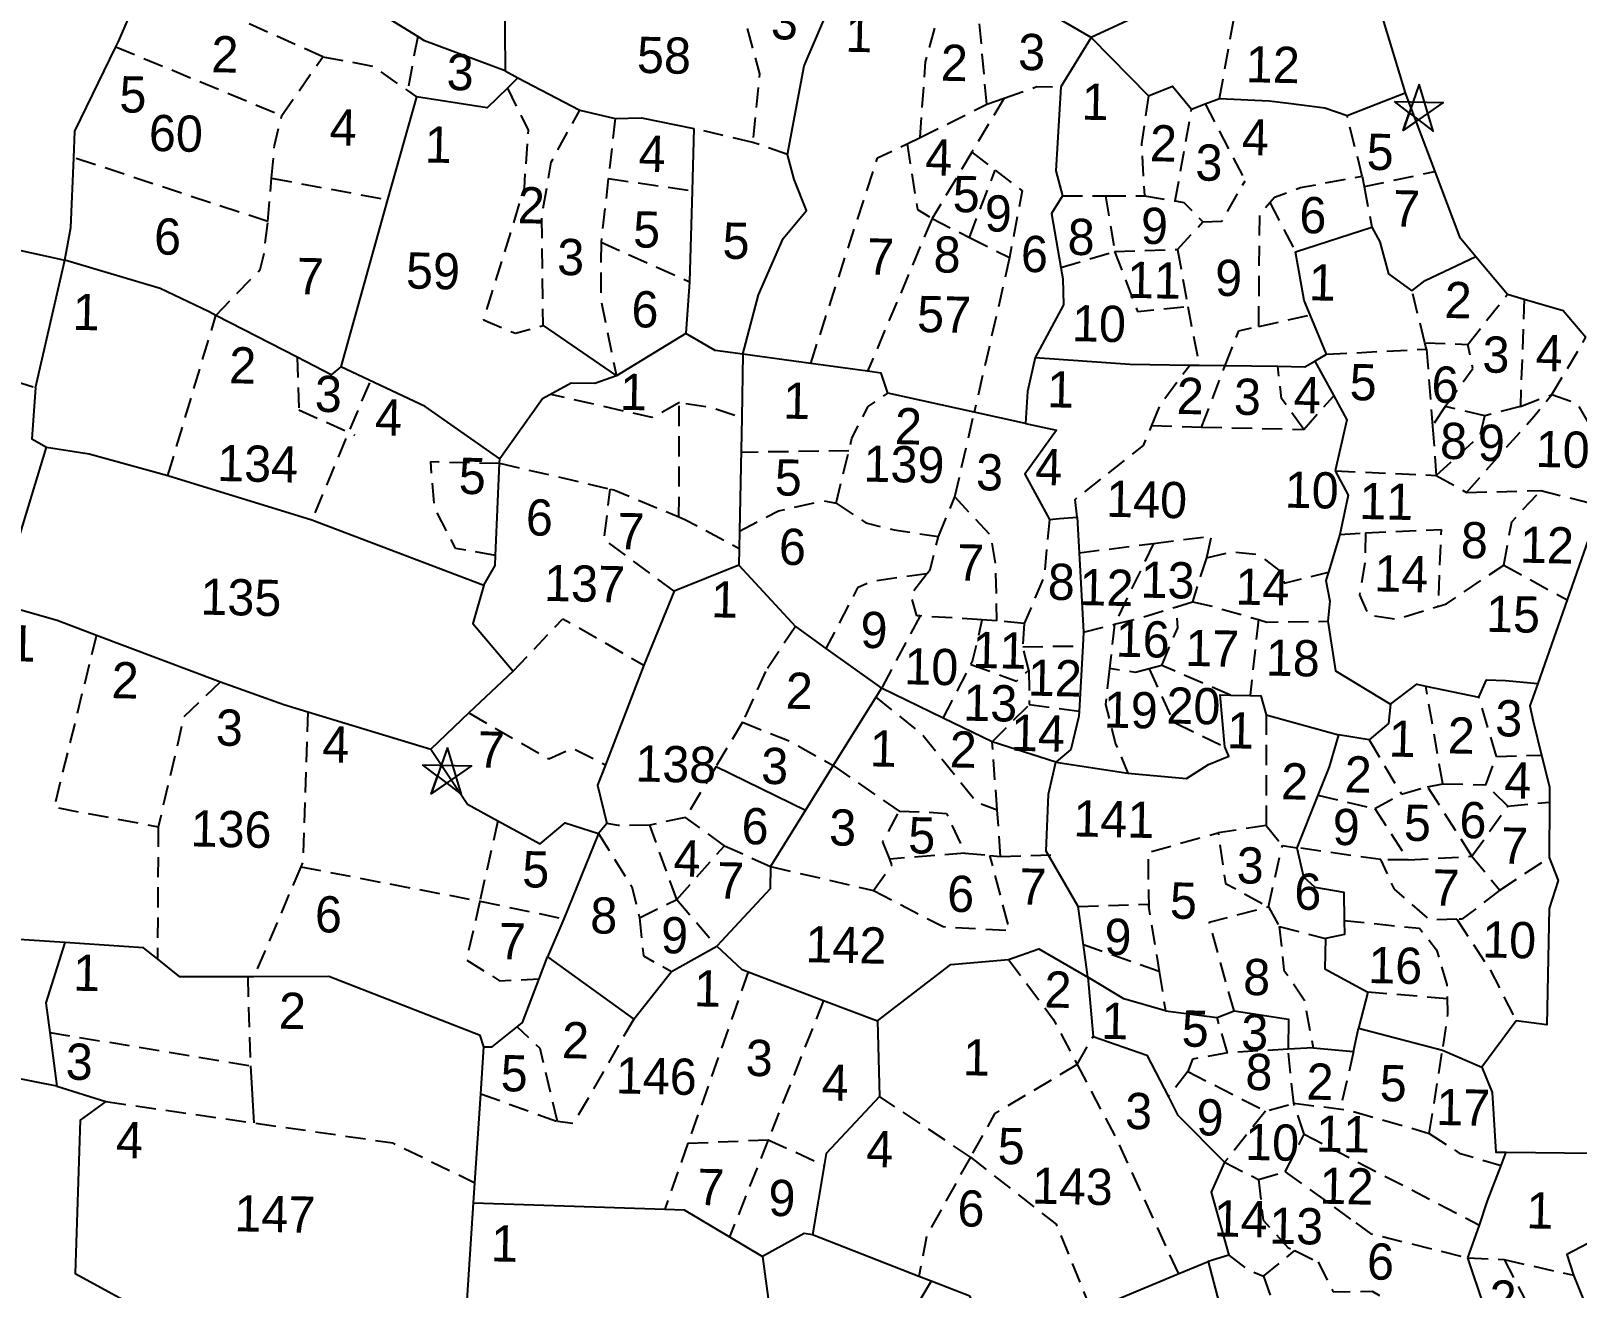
# Model space of a CAD drawing. Header units: metres. Extents: x 291404 to 294611, y 2095644 to 2100556.
# Drawn here: x 292435.7 to 292818.9, y 2099477.6 to 2099789.1 of the extents above; entities that cross this region are included whole.
import ezdxf
from ezdxf.enums import TextEntityAlignment as Align

# ---------------------------------------------------------------- set-up
doc = ezdxf.new("R2010")
doc.units = ezdxf.units.M
doc.header["$MEASUREMENT"] = 0
doc.linetypes.add('DASHED', pattern=[0.75, 0.5, -0.25])
for name, color, linetype in [('OFF', 1, 'Continuous'), ('POLY_PARCEL', 6, 'Continuous'), ('POLY_SUBPARCEL', 6, 'DASHED'), ('SYM_STONE', 1, 'Continuous'), ('TEXT_MAPIN', 7, 'Continuous'), ('TEXT_PARCEL', 7, 'Continuous')]:
    doc.layers.add(name, color=color, linetype=linetype)
doc.styles.add('TEXT_MAP', font='', dxfattribs={"height": 2.5})
doc.styles.get('TEXT_MAP').set_extended_font_data('Kruti Dev 050')

# ---------------------------------------------------------------- blocks, each defined once
blk = doc.blocks.new('STONE_STAR')
for points in [[(0, 0.639), (-0.376, -0.517), (0, -0.244), (0.375, -0.517)], [(-0.607, 0.197), (0.607, 0.197), (-0.376, -0.517), (-0.233, -0.075)]]:
    blk.add_lwpolyline(points, close=True)
blk.add_lwpolyline([(-0.233, -0.075), (0, -0.244)])

msp = doc.modelspace()

# ---------------------------------------------------------------- linework, layer by layer
at = {"layer": 'OFF'}
for points in [[(292562.66, 2099716.06), (292580.81, 2099703.64)], [(292605.54, 2099606.86), (292627.72, 2099595.99)], [(292490.15, 2099532.7), (292490.99, 2099518.52)]]:
    msp.add_lwpolyline(points, dxfattribs=at)
at = {"layer": 'POLY_PARCEL'}
for points in [[(292531.57, 2099787.7), (292493.21, 2099811.42)], [(292550.44, 2099807.56), (292553.12, 2099799.45), (292553.21, 2099779.16)], [(292456.78, 2099785.14), (292457.5, 2099786.62), (292462.61, 2099798.58)], [(292698.46, 2099787.48), (292686.97, 2099794.14), (292676.16, 2099795.18), (292670.3, 2099797.16)], [(292623.26, 2099758.43), (292627.38, 2099780.44), (292633.75, 2099795.22)], [(292710.65, 2099793.06), (292698.46, 2099787.48)], [(292770.37, 2099793.28), (292776.32, 2099773.73)], [(292446.33, 2099757.66), (292446.61, 2099764.23), (292456.78, 2099785.14)], [(292553.21, 2099779.16), (292533.26, 2099786.65), (292531.57, 2099787.7)], [(292698.46, 2099787.48), (292690.98, 2099775.21)], [(292698.46, 2099787.48), (292712.73, 2099772.97)], [(292553.21, 2099779.16), (292556.42, 2099777.48)], [(292556.42, 2099777.48), (292553.8, 2099774.92)], [(292556.42, 2099777.48), (292571.73, 2099769.41)], [(292531.23, 2099772.74), (292524.1, 2099747.28)], [(292553.8, 2099774.92), (292548.78, 2099770.02), (292531.23, 2099772.74)], [(292690.98, 2099775.21), (292689.74, 2099754.4), (292691.37, 2099748.21)], [(292712.73, 2099772.97), (292718.62, 2099775.35), (292723.38, 2099769.7)], [(292761.92, 2099768.11), (292776.32, 2099773.73)], [(292776.32, 2099773.73), (292776.48, 2099773.2), (292783.65, 2099754.22)], [(292571.73, 2099769.41), (292580.53, 2099767.4)], [(292723.38, 2099769.7), (292726.76, 2099770.97)], [(292726.76, 2099770.97), (292730.32, 2099772.3)], [(292730.32, 2099772.3), (292742.63, 2099771.75), (292747.38, 2099771.14)], [(292747.38, 2099771.14), (292756.38, 2099769.99), (292761.92, 2099768.11)], [(292580.53, 2099767.4), (292587.04, 2099767.52), (292599.99, 2099764.91)], [(292599.99, 2099764.91), (292599.56, 2099749.48)], [(292444.11, 2099732.31), (292445.58, 2099740.34), (292446.33, 2099757.66)], [(292612.19, 2099708.97), (292616.02, 2099723.72), (292622.19, 2099737.66), (292627.91, 2099744.58), (292624.85, 2099752.27), (292623.26, 2099758.43)], [(292783.65, 2099754.22), (292789.77, 2099738.02), (292793.83, 2099733.21)], [(292524.1, 2099747.28), (292512.48, 2099705.85)], [(292599.56, 2099749.48), (292598.92, 2099726.91)], [(292691.37, 2099748.21), (292688.63, 2099743.87), (292691.02, 2099730.44)], [(292399.32, 2099742.1), (292444.11, 2099732.31)], [(292749.17, 2099734.36), (292768.07, 2099740.41)], [(292768.07, 2099740.41), (292770.05, 2099736.85), (292772.23, 2099728.89), (292778.01, 2099724.66)], [(292752.77, 2099718.7), (292751.26, 2099722.3), (292749.17, 2099734.36)], [(292436.87, 2099700.68), (292444.11, 2099732.31)], [(292481.55, 2099718.6), (292479.91, 2099719.44), (292467.71, 2099725.28), (292444.11, 2099732.31)], [(292691.02, 2099730.44), (292691.51, 2099727.68), (292691.67, 2099721.22), (292684.64, 2099708.18)], [(292778.01, 2099724.66), (292781.29, 2099727.23), (292793.83, 2099733.21)], [(292793.83, 2099733.21), (292801.71, 2099723.83)], [(292598.92, 2099726.91), (292598.05, 2099714.13)], [(292801.71, 2099723.83), (292805.8, 2099722.64)], [(292805.8, 2099722.64), (292815.47, 2099719.83), (292821.14, 2099713.19)], [(292501.67, 2099708.2), (292481.55, 2099718.6)], [(292756.84, 2099708.98), (292752.77, 2099718.7)], [(292598.05, 2099714.13), (292580.81, 2099703.64)], [(292612.19, 2099708.97), (292605.3, 2099709.87), (292598.05, 2099714.13)], [(292512.48, 2099705.85), (292510.09, 2099703.84), (292501.67, 2099708.2)], [(292612.19, 2099708.97), (292611.87, 2099693.32)], [(292628.98, 2099706.68), (292612.19, 2099708.97)], [(292684.64, 2099708.18), (292682.7, 2099699.71), (292682.24, 2099691.8)], [(292684.64, 2099708.18), (292708.08, 2099706.5), (292722.96, 2099706.28)], [(292753.91, 2099707.27), (292756.84, 2099708.98)], [(292551.9, 2099683.01), (292533.39, 2099696.02), (292512.48, 2099705.85)], [(292580.81, 2099703.64), (292575.49, 2099701.7), (292569.62, 2099701.83), (292562.5, 2099697.88), (292551.9, 2099683.01)], [(292643.1, 2099704.75), (292628.98, 2099706.68)], [(292648.07, 2099699.28), (292646.42, 2099704.3), (292643.1, 2099704.75)], [(292722.96, 2099706.28), (292725.31, 2099706.25)], [(292725.31, 2099706.25), (292731.7, 2099706.16)], [(292731.7, 2099706.16), (292744.78, 2099705.97)], [(292744.78, 2099705.97), (292751.49, 2099705.87), (292753.91, 2099707.27)], [(292753.91, 2099707.27), (292758.61, 2099698.68)], [(292436.87, 2099700.68), (292435.89, 2099687.99), (292439.58, 2099685.91)], [(292669.51, 2099694.59), (292648.07, 2099699.28)], [(292758.61, 2099698.68), (292761.85, 2099692.75), (292758.98, 2099680.06)], [(292611.87, 2099693.32), (292611.31, 2099665.15)], [(292682.24, 2099691.8), (292669.51, 2099694.59)], [(292682.24, 2099691.8), (292689.92, 2099690.17), (292682.09, 2099679.23)], [(292432.32, 2099662.02), (292439.58, 2099685.91)], [(292439.58, 2099685.91), (292450.11, 2099684.3), (292469.65, 2099678.9)], [(292550.85, 2099659.13), (292551.85, 2099681.99)], [(292551.85, 2099681.99), (292551.9, 2099683.01)], [(292469.65, 2099678.9), (292505.35, 2099667.93)], [(292758.98, 2099680.06), (292762.18, 2099674.02), (292760.17, 2099664.34)], [(292824.69, 2099671.48), (292816.48, 2099648.09)], [(292505.35, 2099667.93), (292548, 2099651.71)], [(292688.18, 2099668.03), (292690.63, 2099668.24)], [(292690.63, 2099668.24), (292695.04, 2099668.61), (292695.52, 2099659.76)], [(292611.31, 2099665.15), (292611.22, 2099660.85)], [(292760.17, 2099664.34), (292757.32, 2099654.98)], [(292548, 2099651.71), (292550.75, 2099656.64), (292550.85, 2099659.13)], [(292611.22, 2099660.85), (292611.14, 2099656.73)], [(292695.52, 2099659.76), (292696.59, 2099640.12)], [(292611.14, 2099656.73), (292595.12, 2099650.27)], [(292611.14, 2099656.73), (292625.22, 2099641.52)], [(292757.32, 2099654.98), (292756.68, 2099652.89), (292757.65, 2099647.82), (292757.18, 2099642.79)], [(292548, 2099651.71), (292545.27, 2099642.25), (292555.23, 2099630.44)], [(292595.12, 2099650.27), (292587.58, 2099631.96)], [(292427.9, 2099647.16), (292442.19, 2099643.04), (292451.95, 2099639.36)], [(292816.48, 2099648.09), (292809.2, 2099627.36)], [(292757.18, 2099642.79), (292759.08, 2099630.51), (292772.68, 2099622.27)], [(292451.95, 2099639.36), (292482.65, 2099627.8)], [(292625.22, 2099641.52), (292625.22, 2099641.52), (292632.76, 2099636.09)], [(292696.59, 2099640.12), (292696.4, 2099636.71)], [(292632.76, 2099636.09), (292646.52, 2099626.21)], [(292696.4, 2099636.71), (292695.5, 2099620.55)], [(292587.58, 2099631.96), (292578.12, 2099607.22)], [(292482.65, 2099627.8), (292498.37, 2099622.19), (292504.3, 2099620.39)], [(292555.23, 2099630.44), (292544.27, 2099620.09)], [(292772.68, 2099622.27), (292779.19, 2099627.2), (292781.42, 2099626.73)], [(292794.62, 2099623.99), (292796.51, 2099628.27), (292801.19, 2099628.17), (292809.2, 2099627.36)], [(292809.2, 2099627.36), (292807.26, 2099621.85), (292808.06, 2099618.02), (292810.15, 2099609.65)], [(292645.15, 2099624.01), (292634.59, 2099607.04)], [(292646.52, 2099626.21), (292645.15, 2099624.01)], [(292661.84, 2099618.81), (292646.52, 2099626.21)], [(292731.62, 2099611.68), (292730.46, 2099624.57), (292733.07, 2099624.52)], [(292733.07, 2099624.52), (292737.92, 2099624.41)], [(292737.92, 2099624.41), (292740.54, 2099624.36), (292741.89, 2099619.65)], [(292781.42, 2099626.73), (292794.62, 2099623.99)], [(292504.3, 2099620.39), (292534.81, 2099611.15)], [(292544.27, 2099620.09), (292534.81, 2099611.15)], [(292695.5, 2099620.55), (292695.43, 2099619.26), (292693.45, 2099611.02), (292689.71, 2099607.86)], [(292741.89, 2099619.65), (292759.8, 2099614.68)], [(292772.68, 2099622.27), (292772.24, 2099617.49), (292767.37, 2099613.4)], [(292673.97, 2099612.95), (292661.84, 2099618.81)], [(292689.71, 2099607.86), (292673.97, 2099612.95)], [(292707.63, 2099605.21), (292722.09, 2099603.86), (292727.57, 2099607.35), (292732.66, 2099609.4), (292731.62, 2099611.68)], [(292759.8, 2099614.68), (292757.46, 2099606.71), (292754.66, 2099599.7)], [(292767.37, 2099613.4), (292759.8, 2099614.68)], [(292534.81, 2099611.15), (292543.91, 2099597.46), (292551.46, 2099593.36)], [(292687.31, 2099585.81), (292687.96, 2099599.98), (292689.71, 2099607.86)], [(292689.71, 2099607.86), (292707.63, 2099605.21)], [(292689.71, 2099607.86), (292689.71, 2099607.86)], [(292810.15, 2099609.65), (292812.11, 2099601.81), (292812.09, 2099597.99)], [(292578.12, 2099607.22), (292576.17, 2099602.19), (292578.45, 2099592.66)], [(292634.59, 2099607.04), (292627.72, 2099595.99)], [(292754.66, 2099599.7), (292749.47, 2099586.71)], [(292812.09, 2099597.99), (292812.03, 2099584.29)], [(292551.46, 2099593.36), (292561.89, 2099587.7), (292568.16, 2099592.84), (292576.38, 2099590.22)], [(292627.72, 2099595.99), (292619.04, 2099582.05)], [(292576.38, 2099590.22), (292567.79, 2099569.07)], [(292695.28, 2099572.11), (292687.31, 2099585.81)], [(292749.47, 2099586.71), (292751.12, 2099579.47), (292753.94, 2099576.89), (292761.12, 2099575.66), (292761.22, 2099568.65)], [(292619.04, 2099582.05), (292618.92, 2099576.51), (292605.75, 2099562.28)], [(292812.03, 2099584.29), (292814.26, 2099578.59), (292812.05, 2099571.6), (292811.44, 2099542.8), (292803.83, 2099543.84)], [(292444.09, 2099563.22), (292411.19, 2099565.4), (292412.01, 2099569.74)], [(292696.59, 2099562.63), (292695.28, 2099572.11)], [(292567.79, 2099569.07), (292563.74, 2099559.65)], [(292761.22, 2099568.65), (292761.26, 2099565.21), (292756.56, 2099564.23)], [(292444.09, 2099563.22), (292439.38, 2099548.27), (292440.35, 2099540.93)], [(292467.05, 2099559.17), (292463.63, 2099561.93), (292444.09, 2099563.22)], [(292594.47, 2099556.06), (292605.75, 2099562.28)], [(292605.75, 2099562.28), (292611.79, 2099556.57), (292613.51, 2099555.92)], [(292697.68, 2099554.63), (292696.59, 2099562.63)], [(292756.56, 2099564.23), (292756.4, 2099556.67), (292767.05, 2099550.93), (292764.77, 2099541.99)], [(292489.52, 2099554.75), (292472.58, 2099554.7), (292467.05, 2099559.17)], [(292561.65, 2099554.18), (292563.74, 2099559.65)], [(292563.74, 2099559.65), (292585.12, 2099544.24)], [(292645.55, 2099543.83), (292663.68, 2099557.74), (292677.97, 2099559.01)], [(292677.97, 2099559.01), (292685.55, 2099561.62), (292697.68, 2099554.63)], [(292490.98, 2099554.75), (292489.52, 2099554.75)], [(292547.99, 2099537.38), (292547.09, 2099540.21), (292509.55, 2099554.79), (292490.98, 2099554.75)], [(292556.19, 2099542.29), (292557.52, 2099543.36), (292561.65, 2099554.18)], [(292585.12, 2099544.24), (292594.47, 2099556.06)], [(292613.51, 2099555.92), (292632.16, 2099548.88)], [(292716.91, 2099546.27), (292706.56, 2099549.26), (292697.68, 2099554.63)], [(292697.68, 2099554.63), (292698.96, 2099539.96), (292712.33, 2099535.32), (292717.65, 2099524.96)], [(292632.16, 2099548.88), (292645.55, 2099543.83)], [(292645.55, 2099543.83), (292646.03, 2099525.05)], [(292716.91, 2099546.27), (292729.72, 2099544.61)], [(292729.72, 2099544.61), (292733.92, 2099546.25)], [(292733.92, 2099546.25), (292747.41, 2099544.23), (292747.32, 2099536.79)], [(292803.83, 2099543.84), (292795.37, 2099532.29)], [(292440.35, 2099540.93), (292442.11, 2099527.62)], [(292547.99, 2099537.38), (292550.06, 2099537.36), (292556.19, 2099542.29)], [(292753.51, 2099537.16), (292763.55, 2099536.25), (292764.77, 2099541.99)], [(292764.77, 2099541.99), (292785.55, 2099536.51)], [(292442.11, 2099527.62), (292390.89, 2099537.69)], [(292547.21, 2099525.76), (292547.99, 2099537.38)], [(292753.51, 2099537.16), (292747.32, 2099536.79)], [(292785.55, 2099536.51), (292795.37, 2099532.29)], [(292795.37, 2099532.29), (292797.88, 2099526.08), (292798.77, 2099511.25), (292801.4, 2099511.23)], [(292442.11, 2099527.62), (292454.3, 2099523.79)], [(292454.3, 2099523.79), (292447.87, 2099519.18), (292446.7, 2099481.19), (292459.58, 2099474.19)], [(292545.73, 2099503.67), (292547.21, 2099525.76)], [(292646.03, 2099525.05), (292632.82, 2099510.96), (292632.33, 2099508)], [(292717.65, 2099524.96), (292719.93, 2099520.5), (292731.57, 2099508.77)], [(292731.57, 2099508.77), (292728.24, 2099501.32), (292732.66, 2099485.78)], [(292800.14, 2099507.95), (292801.4, 2099511.23)], [(292801.4, 2099511.23), (292823.12, 2099511.03), (292823.38, 2099497.74)], [(292632.33, 2099508), (292629.44, 2099490.77)], [(292794.78, 2099493.2), (292796.75, 2099499.21), (292800.14, 2099507.95)], [(292545.4, 2099498.72), (292545.73, 2099503.67)], [(292545.03, 2099467.64), (292543.66, 2099472.07), (292545.4, 2099498.72)], [(292545.4, 2099498.72), (292592.8, 2099497.18)], [(292592.8, 2099497.18), (292597.59, 2099497.02), (292608.88, 2099490.3)], [(292823.38, 2099497.74), (292823.54, 2099489.61), (292816.42, 2099485.95), (292818.04, 2099480.79)], [(292791.9, 2099485.08), (292794.78, 2099493.2)], [(292608.88, 2099490.3), (292617.01, 2099485.46)], [(292629.44, 2099490.77), (292627.4, 2099491.11), (292617.01, 2099485.46)], [(292655.8, 2099480.49), (292629.44, 2099490.77)], [(292617.01, 2099485.46), (292619.04, 2099470.75), (292637.66, 2099463.61), (292635.66, 2099452.52)], [(292732.66, 2099485.78), (292727.48, 2099484.18)], [(292720.1, 2099481.11), (292727.48, 2099484.18)], [(292727.48, 2099484.18), (292735.89, 2099452.03)], [(292781.73, 2099468.74), (292795.9, 2099473.04), (292791.9, 2099485.08)], [(292658.8, 2099479.32), (292655.8, 2099480.49)], [(292682.48, 2099465.49), (292679.37, 2099465.36), (292670.41, 2099471.71), (292668.44, 2099475.57), (292658.8, 2099479.32)], [(292698.48, 2099472.13), (292720.1, 2099481.11)], [(292818.04, 2099480.79), (292822.48, 2099469.83)]]:
    msp.add_lwpolyline(points, dxfattribs=at)
at = {"layer": 'POLY_PARCEL', "ltscale": 10, "flags": 128}
for points in [[(292682.09, 2099679.23), (292682.09, 2099679.23), (292688.18, 2099668.03)], [(292578.45, 2099592.66), (292576.38, 2099590.22)]]:
    msp.add_lwpolyline(points, dxfattribs=at)
at = {"layer": 'POLY_SUBPARCEL', "ltscale": 10, "flags": 128}
for points in [[(292656.11, 2099762.64), (292657.44, 2099781.39), (292662.46, 2099799.8)], [(292508.06, 2099782.68), (292472.99, 2099798.24), (292462.61, 2099798.58)], [(292672.62, 2099770.91), (292670.3, 2099797.16)], [(292730.32, 2099772.3), (292733.9, 2099792.33)], [(292613.24, 2099789.64), (292616.29, 2099778.47), (292614.62, 2099761.44)], [(292456.78, 2099785.14), (292497.87, 2099768.09)], [(292531.57, 2099787.7), (292529.05, 2099774.27)], [(292497.87, 2099768.09), (292508.06, 2099782.68)], [(292508.06, 2099782.68), (292520.36, 2099780.36), (292529.05, 2099774.27)], [(292529.05, 2099774.27), (292531.23, 2099772.74)], [(292553.8, 2099774.92), (292558.91, 2099764.46), (292557.92, 2099750.12), (292547.87, 2099717.52), (292555.78, 2099714.16), (292562.66, 2099716.06), (292562.33, 2099743.19), (292564.67, 2099756.58), (292571.73, 2099769.41)], [(292676.94, 2099772.42), (292685.04, 2099775.26), (292690.98, 2099775.21)], [(292712.73, 2099772.97), (292710.94, 2099761.08), (292711.68, 2099748.22)], [(292656.11, 2099762.64), (292672.62, 2099770.91)], [(292676.94, 2099772.42), (292668.93, 2099759.04)], [(292672.62, 2099770.91), (292676.94, 2099772.42)], [(292719.33, 2099746.94), (292723.38, 2099769.7)], [(292726.76, 2099770.97), (292736.64, 2099751.97)], [(292495.36, 2099752.57), (292496.07, 2099760.72), (292497.87, 2099768.09)], [(292580.53, 2099767.4), (292578.82, 2099752.51)], [(292614.62, 2099761.44), (292599.99, 2099764.91)], [(292765.7, 2099753.11), (292761.92, 2099768.11)], [(292623.26, 2099758.43), (292614.62, 2099761.44)], [(292628.98, 2099706.68), (292645.53, 2099757.63), (292652.88, 2099761.11)], [(292652.88, 2099761.11), (292656.11, 2099762.64)], [(292652.88, 2099761.11), (292655.42, 2099744.79), (292659.07, 2099742.56)], [(292494.43, 2099741.83), (292446.33, 2099757.66)], [(292668.93, 2099759.04), (292659.07, 2099742.56)], [(292668.93, 2099759.04), (292674.72, 2099754.6)], [(292668.33, 2099737.91), (292674.72, 2099754.6)], [(292674.72, 2099754.6), (292681.4, 2099749.47), (292678.28, 2099732.91)], [(292766.18, 2099750.51), (292783.65, 2099754.22)], [(292494.43, 2099741.83), (292495.36, 2099752.57)], [(292495.36, 2099752.57), (292524.1, 2099747.28)], [(292578.82, 2099752.51), (292577.01, 2099736.72)], [(292578.82, 2099752.51), (292599.56, 2099749.48)], [(292726.22, 2099741.8), (292730.92, 2099741.9), (292736.64, 2099751.97)], [(292742.75, 2099746.53), (292743.94, 2099747.9), (292750.38, 2099750.24), (292765.7, 2099753.11)], [(292765.7, 2099753.11), (292766.18, 2099750.51)], [(292766.18, 2099750.51), (292768.07, 2099740.41)], [(292691.37, 2099748.21), (292702.08, 2099748.22)], [(292702.08, 2099748.22), (292704.32, 2099734.44)], [(292702.08, 2099748.22), (292711.68, 2099748.22)], [(292711.68, 2099748.22), (292719.33, 2099746.94)], [(292719.33, 2099746.94), (292721.43, 2099746.59), (292726.22, 2099741.8)], [(292740.03, 2099715.86), (292740.31, 2099743.72), (292742.75, 2099746.53)], [(292742.75, 2099746.53), (292749.17, 2099734.36)], [(292659.07, 2099742.56), (292643.1, 2099704.75)], [(292659.07, 2099742.56), (292668.33, 2099737.91)], [(292481.55, 2099718.6), (292492.53, 2099729.94), (292493.43, 2099733.62), (292494.43, 2099741.83)], [(292719.9, 2099734.94), (292726.22, 2099741.8)], [(292577.01, 2099736.72), (292576.94, 2099722.6), (292580.81, 2099703.64)], [(292577.01, 2099736.72), (292598.92, 2099726.91)], [(292668.33, 2099737.91), (292678.28, 2099732.91)], [(292691.02, 2099730.44), (292704.32, 2099734.44)], [(292704.32, 2099734.44), (292719.9, 2099734.94)], [(292704.32, 2099734.44), (292709.99, 2099719.55), (292722.43, 2099720.78)], [(292719.9, 2099734.94), (292722.43, 2099720.78)], [(292678.28, 2099732.91), (292669.51, 2099694.59)], [(292781.24, 2099711.78), (292778.01, 2099724.66)], [(292791.86, 2099711.41), (292801.71, 2099723.83)], [(292722.43, 2099720.78), (292725.31, 2099706.25)], [(292805.8, 2099722.64), (292804.9, 2099696.01)], [(292469.65, 2099678.9), (292481.55, 2099718.6)], [(292731.7, 2099706.16), (292735.08, 2099714.76), (292740.03, 2099715.86)], [(292740.03, 2099715.86), (292752.77, 2099718.7)], [(292781.24, 2099711.78), (292791.86, 2099711.41)], [(292781.62, 2099710.22), (292781.24, 2099711.78)], [(292786.25, 2099696.05), (292793.14, 2099705.4), (292791.86, 2099711.41)], [(292812.71, 2099699.01), (292821.14, 2099713.19)], [(292501.67, 2099708.2), (292502.08, 2099695.17)], [(292756.84, 2099708.98), (292781.62, 2099710.22)], [(292781.62, 2099710.22), (292783.1, 2099691.17)], [(292424.34, 2099704.57), (292436.87, 2099700.68)], [(292713.52, 2099691.3), (292715.76, 2099696.76), (292722.96, 2099706.28)], [(292725.87, 2099690.89), (292731.7, 2099706.16)], [(292751.18, 2099690.35), (292745.69, 2099698), (292744.78, 2099705.97)], [(292519.59, 2099701.92), (292505.35, 2099667.93)], [(292596.42, 2099697), (292589.72, 2099693.27), (292564.53, 2099699.01)], [(292596.33, 2099668.66), (292596.42, 2099697), (292604.78, 2099695.7), (292611.87, 2099693.32)], [(292635.3, 2099672.05), (292639.21, 2099688.16), (292643.23, 2099696.03), (292648.07, 2099699.28)], [(292751.18, 2099690.35), (292758.61, 2099698.68)], [(292786.25, 2099696.05), (292783.1, 2099691.17)], [(292796.05, 2099693.73), (292786.25, 2099696.05)], [(292791.54, 2099674.71), (292808.27, 2099693.59), (292812.71, 2099699.01)], [(292804.9, 2099696.01), (292796.05, 2099693.73)], [(292804.9, 2099696.01), (292812.71, 2099699.01)], [(292812.71, 2099699.01), (292818.99, 2099696.76), (292822.05, 2099691.42), (292830.07, 2099691.25)], [(292502.08, 2099695.17), (292515.99, 2099688.93)], [(292664.72, 2099673.62), (292669.51, 2099694.59)], [(292784.04, 2099678.95), (292794.89, 2099688.83), (292796.05, 2099693.73)], [(292695.04, 2099668.61), (292694.51, 2099672.98), (292711.49, 2099686.35), (292713.52, 2099691.3)], [(292713.52, 2099691.3), (292725.87, 2099690.89)], [(292725.87, 2099690.89), (292751.18, 2099690.35)], [(292783.1, 2099691.17), (292784.04, 2099678.95)], [(292638.46, 2099685.04), (292611.7, 2099684.65)], [(292550.85, 2099659.13), (292540.96, 2099660.84), (292535.75, 2099670.89), (292534.79, 2099682.36), (292551.85, 2099681.99)], [(292551.85, 2099681.99), (292579.29, 2099675.57)], [(292758.98, 2099680.06), (292784.04, 2099678.95)], [(292784.04, 2099678.95), (292791.54, 2099674.71)], [(292595.12, 2099650.27), (292577.78, 2099663.07), (292579.29, 2099675.57)], [(292579.29, 2099675.57), (292580.15, 2099675.37), (292596.33, 2099668.66)], [(292660.66, 2099663.82), (292664.72, 2099673.62)], [(292664.72, 2099673.62), (292673.58, 2099664.1), (292674.79, 2099656.39), (292675.05, 2099642.93)], [(292791.54, 2099674.71), (292809.92, 2099675.19)], [(292800.78, 2099656.73), (292802.76, 2099667.47), (292809.92, 2099675.19)], [(292809.92, 2099675.19), (292824.69, 2099671.48)], [(292611.31, 2099665.15), (292620.98, 2099670.16), (292632.02, 2099672.67), (292635.3, 2099672.05)], [(292635.3, 2099672.05), (292642.61, 2099667.23), (292649.71, 2099665.43), (292660.66, 2099663.82)], [(292596.33, 2099668.66), (292597.77, 2099668.06), (292611.22, 2099660.85)], [(292688.18, 2099668.03), (292686.82, 2099653.93), (292681.9, 2099642.24)], [(292766.53, 2099664.75), (292785.22, 2099665.51), (292784.46, 2099646.47)], [(292657.76, 2099654.59), (292658.57, 2099655.64), (292660.66, 2099663.82)], [(292695.52, 2099659.76), (292713.94, 2099662.1)], [(292713.94, 2099662.1), (292704.29, 2099642.05)], [(292713.94, 2099662.1), (292728.26, 2099663.91), (292727.06, 2099658.55)], [(292760.17, 2099664.34), (292766.53, 2099664.75)], [(292766.53, 2099664.75), (292766.37, 2099657.17), (292765.04, 2099649.33), (292767.26, 2099644.33), (292774.24, 2099643.3), (292784.46, 2099646.47)], [(292727.06, 2099658.55), (292723.6, 2099647.59)], [(292727.06, 2099658.55), (292733.29, 2099660.04), (292740.01, 2099659.36), (292745.31, 2099655.2), (292746.32, 2099652.22), (292757.32, 2099654.98)], [(292657.76, 2099654.59), (292643.95, 2099652.65), (292640.62, 2099651.08), (292632.76, 2099636.09)], [(292656.08, 2099644.13), (292655.3, 2099644.18), (292653.77, 2099649.43), (292657.76, 2099654.59)], [(292784.46, 2099646.47), (292786.57, 2099647.12), (292800.78, 2099656.73)], [(292800.78, 2099656.73), (292816.48, 2099648.09)], [(292704.29, 2099642.05), (292710.31, 2099643.57), (292719.68, 2099646.4)], [(292715.99, 2099631.87), (292719.96, 2099641.21), (292719.68, 2099646.4)], [(292719.68, 2099646.4), (292723.6, 2099647.59)], [(292723.6, 2099647.59), (292728.96, 2099646.4), (292739.95, 2099643.23)], [(292555.23, 2099630.44), (292567.58, 2099643.43), (292587.58, 2099631.96)], [(292656.08, 2099644.13), (292646.52, 2099626.21)], [(292671.51, 2099643.16), (292656.08, 2099644.13)], [(292668.7, 2099632.13), (292669.1, 2099632.9), (292671.51, 2099643.16)], [(292675.05, 2099642.93), (292671.51, 2099643.16)], [(292681.9, 2099642.24), (292675.05, 2099642.93)], [(292739.95, 2099643.23), (292737.92, 2099624.41)], [(292739.95, 2099643.23), (292742.08, 2099642.62), (292757.18, 2099642.79)], [(292451.95, 2099639.36), (292441.43, 2099596.76), (292467.27, 2099591.89)], [(292625.22, 2099641.52), (292617.78, 2099630.4)], [(292681.9, 2099642.24), (292681.53, 2099636.48)], [(292696.59, 2099640.12), (292704.29, 2099642.05)], [(292704.29, 2099642.05), (292703.05, 2099631.07)], [(292681.53, 2099636.48), (292696.4, 2099636.71)], [(292683.05, 2099630.68), (292681.53, 2099636.48)], [(292661.84, 2099618.81), (292668.7, 2099632.13)], [(292668.7, 2099632.13), (292679.98, 2099628), (292683.05, 2099630.68)], [(292703.05, 2099631.07), (292702.04, 2099622.2), (292704.53, 2099612.46), (292707.63, 2099605.21)], [(292712.85, 2099631.02), (292709.49, 2099630.12), (292703.05, 2099631.07)], [(292715.99, 2099631.87), (292712.85, 2099631.02)], [(292712.85, 2099631.02), (292718.92, 2099617.81), (292731.62, 2099611.68)], [(292733.07, 2099624.52), (292715.99, 2099631.87)], [(292482.65, 2099627.8), (292473.62, 2099619.13), (292467.27, 2099591.89)], [(292617.78, 2099630.4), (292612.07, 2099617.8)], [(292683.05, 2099630.68), (292683.15, 2099622.17)], [(292645.15, 2099624.01), (292656.88, 2099614.48), (292670.12, 2099597.97), (292675.2, 2099596.07)], [(292785.65, 2099602.54), (292781.42, 2099626.73)], [(292798.95, 2099609.32), (292794.62, 2099623.99)], [(292504.3, 2099620.39), (292503.12, 2099583.2), (292502.59, 2099581.97)], [(292544.27, 2099620.09), (292564.04, 2099608.7), (292569.97, 2099611.36), (292578.12, 2099607.22)], [(292673.97, 2099612.95), (292683.15, 2099622.17)], [(292683.15, 2099622.17), (292695.5, 2099620.55)], [(292741.89, 2099619.65), (292741.84, 2099592.22)], [(292612.07, 2099617.8), (292605.54, 2099606.86)], [(292612.07, 2099617.8), (292623.78, 2099613.12), (292634.59, 2099607.04)], [(292675.2, 2099596.07), (292673.97, 2099612.95)], [(292767.37, 2099613.4), (292775.41, 2099600)], [(292796.34, 2099602.32), (292798.95, 2099609.32)], [(292798.95, 2099609.32), (292810.15, 2099609.65)], [(292605.54, 2099606.86), (292597.98, 2099594.19)], [(292634.59, 2099607.04), (292650.87, 2099595.72)], [(292775.41, 2099600), (292781.9, 2099601.8)], [(292781.9, 2099601.8), (292785.65, 2099602.54)], [(292792.89, 2099584.58), (292781.9, 2099601.8)], [(292785.65, 2099602.54), (292796.34, 2099602.32)], [(292801.76, 2099596.98), (292796.34, 2099602.32)], [(292754.66, 2099599.7), (292768.8, 2099596.39)], [(292768.8, 2099596.39), (292775.41, 2099600)], [(292768.8, 2099596.39), (292777.05, 2099583.69)], [(292792.89, 2099584.58), (292801.76, 2099596.98)], [(292801.76, 2099596.98), (292812.09, 2099597.99)], [(292551.46, 2099593.36), (292546.96, 2099573.46)], [(292581.38, 2099592.2), (292578.45, 2099592.66)], [(292597.98, 2099594.19), (292589.08, 2099592.32)], [(292607.58, 2099587.2), (292597.98, 2099594.19)], [(292648.56, 2099583.87), (292646.87, 2099588.13), (292650.87, 2099595.72)], [(292650.87, 2099595.72), (292657.96, 2099595.57), (292662.67, 2099595.17), (292667.19, 2099585.34)], [(292676.03, 2099584.56), (292675.2, 2099596.07)], [(292467.27, 2099591.89), (292467.05, 2099559.17)], [(292576.38, 2099590.22), (292584.62, 2099577.06), (292586.52, 2099569.35)], [(292589.08, 2099592.32), (292581.38, 2099592.2)], [(292595.77, 2099573.87), (292589.08, 2099592.32)], [(292712.84, 2099571.36), (292712.67, 2099585.57), (292730, 2099590.39)], [(292741.84, 2099592.22), (292730, 2099590.39), (292731.81, 2099577.87), (292742.45, 2099572.09)], [(292741.84, 2099592.22), (292745.9, 2099587.28)], [(292595.77, 2099573.87), (292607.58, 2099587.2)], [(292607.58, 2099587.2), (292619.04, 2099582.05)], [(292644.55, 2099576.08), (292661.78, 2099567.15), (292678.3, 2099566.21), (292673.41, 2099584.79)], [(292667.19, 2099585.34), (292648.56, 2099583.87)], [(292667.19, 2099585.34), (292673.41, 2099584.79)], [(292673.41, 2099584.79), (292676.03, 2099584.56)], [(292676.03, 2099584.56), (292688.53, 2099584.91)], [(292742.45, 2099572.09), (292745.9, 2099587.28)], [(292745.9, 2099587.28), (292749.47, 2099586.71)], [(292770.3, 2099583.75), (292749.47, 2099586.71)], [(292502.59, 2099581.97), (292490.98, 2099554.75)], [(292502.59, 2099581.97), (292546.96, 2099573.46)], [(292619.04, 2099582.05), (292644.55, 2099576.08)], [(292644.55, 2099576.08), (292649.11, 2099582.48), (292648.56, 2099583.87)], [(292789.15, 2099568.96), (292782.42, 2099568.84), (292773.67, 2099576.4), (292770.3, 2099583.75)], [(292777.05, 2099583.69), (292770.3, 2099583.75)], [(292777.05, 2099583.69), (292792.89, 2099584.58)], [(292792.89, 2099584.58), (292799.78, 2099576.15)], [(292799.78, 2099576.15), (292812.03, 2099584.29)], [(292546.96, 2099573.46), (292543.67, 2099558.93), (292551.85, 2099553.71), (292561.65, 2099554.18)], [(292546.96, 2099573.46), (292567.79, 2099569.07)], [(292586.52, 2099569.35), (292595.77, 2099573.87)], [(292595.77, 2099573.87), (292605.75, 2099562.28)], [(292799.78, 2099576.15), (292790.41, 2099568.98), (292789.15, 2099568.96)], [(292695.28, 2099572.11), (292712.61, 2099572.72), (292715.38, 2099556.01)], [(292733.92, 2099546.25), (292727.79, 2099568.24), (292742.45, 2099572.09)], [(292742.45, 2099572.09), (292745.12, 2099567.17)], [(292586.52, 2099569.35), (292587.5, 2099559.88), (292594.47, 2099556.06)], [(292745.12, 2099567.17), (292756.56, 2099564.23)], [(292745.12, 2099567.17), (292746.28, 2099556.4), (292751.33, 2099549), (292753.51, 2099537.16)], [(292761.22, 2099568.65), (292779.92, 2099566.75), (292784.11, 2099561.44), (292786.69, 2099552.79), (292786.84, 2099545.42), (292785.55, 2099536.51)], [(292789.15, 2099568.96), (292797.51, 2099556.24), (292803.83, 2099543.84)], [(292715.38, 2099556.01), (292696.59, 2099562.63)], [(292677.97, 2099559.01), (292689.12, 2099544.2), (292695.02, 2099533)], [(292440.35, 2099540.93), (292490.15, 2099532.7), (292489.52, 2099554.75)], [(292613.51, 2099555.92), (292598.54, 2099513.46)], [(292715.38, 2099556.01), (292716.91, 2099546.27)], [(292786.76, 2099549.28), (292767.05, 2099550.93)], [(292632.16, 2099548.88), (292618.45, 2099514.36)], [(292585.12, 2099544.24), (292570.19, 2099518.39), (292566.24, 2099518.83)], [(292732.31, 2099535.88), (292729.72, 2099544.61)], [(292566.24, 2099518.83), (292561.94, 2099536.93), (292556.19, 2099542.29)], [(292695.02, 2099533), (292698.96, 2099539.96)], [(292732.31, 2099535.88), (292723.6, 2099534.33), (292722.49, 2099531.23)], [(292747.32, 2099536.79), (292732.31, 2099535.88)], [(292748.7, 2099523.39), (292747.32, 2099536.79)], [(292763.55, 2099536.25), (292760.25, 2099521.95)], [(292782.32, 2099515.93), (292785.55, 2099536.51)], [(292695.02, 2099533), (292674.57, 2099520.74), (292668.57, 2099510.07)], [(292695.02, 2099533), (292705.05, 2099513.97), (292720.1, 2099481.11)], [(292722.49, 2099531.23), (292717.65, 2099524.96)], [(292722.49, 2099531.23), (292741.72, 2099521.45), (292748.7, 2099523.39)], [(292454.3, 2099523.79), (292525.41, 2099513.58), (292545.73, 2099503.67)], [(292547.21, 2099525.76), (292566.24, 2099518.83)], [(292668.57, 2099510.07), (292646.03, 2099525.05)], [(292741.72, 2099521.45), (292731.57, 2099508.77)], [(292751.31, 2099515.7), (292748.7, 2099523.39)], [(292748.7, 2099523.39), (292762.2, 2099521.71), (292782.32, 2099515.93)], [(292782.32, 2099515.93), (292789.74, 2099511.06), (292800.14, 2099507.95)], [(292598.54, 2099513.46), (292592.8, 2099497.18)], [(292598.54, 2099513.46), (292618.45, 2099514.36)], [(292618.45, 2099514.36), (292608.88, 2099490.3)], [(292618.45, 2099514.36), (292632.33, 2099508)], [(292746.6, 2099506.43), (292751.31, 2099515.7)], [(292751.31, 2099515.7), (292794.78, 2099493.2)], [(292668.57, 2099510.07), (292657.71, 2099490.49), (292655.8, 2099480.49)], [(292668.57, 2099510.07), (292689.84, 2099493.41), (292698.48, 2099472.13)], [(292731.57, 2099508.77), (292739.97, 2099504.49)], [(292739.97, 2099504.49), (292746.6, 2099506.43)], [(292739.97, 2099504.49), (292741.14, 2099494.41), (292747.24, 2099487.69), (292748.95, 2099486.87)], [(292746.6, 2099506.43), (292764.14, 2099493.72)], [(292764.14, 2099493.72), (292767.8, 2099491.06), (292791.9, 2099485.08)], [(292732.66, 2099485.78), (292737.06, 2099482.35), (292741.19, 2099480.53)], [(292741.19, 2099480.53), (292748.95, 2099486.87)], [(292748.95, 2099486.87), (292754.8, 2099484.06)], [(292754.8, 2099484.06), (292758.46, 2099476.69), (292768.19, 2099476.83), (292781.73, 2099468.74)], [(292791.9, 2099485.08), (292800.87, 2099484.65)], [(292800.87, 2099484.65), (292818.04, 2099480.79)], [(292800.87, 2099484.65), (292811.02, 2099465.25), (292812.3, 2099440.38)], [(292658.8, 2099479.32), (292654.29, 2099471.44), (292650.31, 2099453.88)], [(292741.19, 2099480.53), (292746.42, 2099465.5), (292754.23, 2099454.08)]]:
    msp.add_lwpolyline(points, dxfattribs=at)

# ---------------------------------------------------------------- block references
at = {"layer": 'SYM_STONE', "xscale": 9.974441035384446, "yscale": 9.974441035384446, "zscale": 9.974441035384446, "rotation": 358.7773004946598}
for p in [(292779.67, 2099769.48), (292538.8, 2099605.15)]:
    msp.add_blockref('STONE_STAR', p, dxfattribs=at)

# ---------------------------------------------------------------- texts
at = {"layer": 'TEXT_MAPIN', "style": 'TEXT_MAP'}
for s, height, p in [('3', 8.98, (292622.49, 2099791.46)), ('1', 8.98, (292640.94, 2099788.34)), ('2', 8.98, (292483.78, 2099783.35)), ('3', 8.98, (292683.77, 2099783.85)), ('2', 8.98, (292664.58, 2099781.23)), ('12', 8.977, (292743.53, 2099780.8)), ('3', 8.98, (292542.11, 2099778.87)), ('5', 8.98, (292461, 2099773.27)), ('1', 8.98, (292699.49, 2099771.51)), ('4', 8.98, (292513.12, 2099765.15)), ('1', 8.98, (292536.68, 2099760.91)), ('2', 8.98, (292716.42, 2099761.29)), ('4', 8.98, (292739.21, 2099762.73)), ('4', 8.98, (292589.68, 2099758.64)), ('4', 8.98, (292660.72, 2099757.74)), ('4', 8.98, (292660.72, 2099757.74)), ('3', 8.98, (292727.71, 2099756.45)), ('5', 8.98, (292770.15, 2099759.03)), ('2', 8.98, (292559.72, 2099745.94)), ('5', 8.98, (292667.55, 2099748.57)), ('7', 8.98, (292776.69, 2099745.08)), ('9', 8.98, (292675.48, 2099743.85)), ('6', 8.98, (292753.48, 2099743.43)), ('6', 8.98, (292469.59, 2099738.13)), ('5', 8.98, (292588.33, 2099739.8)), ('8', 8.98, (292696.03, 2099738.03)), ('9', 8.98, (292714.19, 2099740.77)), ('5', 8.98, (292610.5, 2099737.02)), ('8', 8.98, (292662.81, 2099733.68)), ('6', 8.98, (292684.46, 2099733.81)), ('3', 8.98, (292569.51, 2099733.05)), ('7', 8.98, (292646.33, 2099733.14)), ('7', 8.98, (292504.96, 2099728.31)), ('11', 8.977, (292714.07, 2099727.31)), ('1', 8.98, (292755.81, 2099726.76)), ('2', 8.98, (292789.47, 2099722.45)), ('1', 8.98, (292449.41, 2099719.44)), ('6', 8.98, (292587.92, 2099720.1)), ('10', 8.977, (292700.44, 2099716.57)), ('3', 8.98, (292798.85, 2099708.88)), ('4', 8.98, (292812.04, 2099709.26)), ('2', 8.98, (292488.2, 2099706.28)), ('3', 8.98, (292509.44, 2099699.14)), ('1', 8.98, (292585.05, 2099699.63)), ('1', 8.98, (292690.94, 2099700.26)), ('5', 8.98, (292765.94, 2099701.97)), ('6', 8.98, (292786.23, 2099701.45)), ('1', 8.98, (292625.52, 2099697.45)), ('2', 8.98, (292723.06, 2099698.69)), ('3', 8.98, (292737.24, 2099698.43)), ('4', 8.98, (292752.08, 2099698.87)), ('4', 8.98, (292524.36, 2099693.31)), ('2', 8.98, (292653.21, 2099691.2)), ('8', 8.98, (292788.34, 2099687.49)), ('9', 8.98, (292797.7, 2099687.03)), ('10', 8.977, (292815.38, 2099685.4)), ('4', 8.98, (292688, 2099681)), ('5', 8.98, (292545.11, 2099678.74)), ('5', 8.98, (292623.45, 2099678.36)), ('3', 8.98, (292673.34, 2099679.72)), ('10', 8.977, (292753.18, 2099675.32)), ('11', 8.977, (292771.65, 2099672.51)), ('6', 8.98, (292561.75, 2099668.52)), ('7', 8.98, (292584.45, 2099665.12)), ('6', 8.98, (292624.47, 2099661.25)), ('12', 8.977, (292811.47, 2099661.76)), ('7', 8.98, (292668.62, 2099657.36)), ('13', 8.977, (292717.46, 2099653.03)), ('14', 8.977, (292775.37, 2099654.57)), ('8', 8.98, (292691.11, 2099652.58)), ('12', 8.977, (292702.31, 2099651.24)), ('14', 8.977, (292740.97, 2099651.31)), ('1', 8.98, (292607.65, 2099648.22)), ('15', 8.977, (292803.09, 2099644.5)), ('9', 8.98, (292644.68, 2099640.65)), ('16', 8.977, (292711.29, 2099638.39)), ('1', 8.98, (292433.53, 2099637.35)), ('11', 8.977, (292675.78, 2099635.63)), ('17', 8.977, (292728.52, 2099636.12)), ('10', 8.977, (292658.89, 2099631.55)), ('18', 8.977, (292748.5, 2099633.72)), ('2', 8.98, (292459.06, 2099628.26)), ('12', 8.977, (292689.51, 2099628.82)), ('2', 8.98, (292626.14, 2099625.65)), ('13', 8.977, (292673.51, 2099622.55)), ('19', 8.977, (292708.32, 2099620.84)), ('20', 8.977, (292723.86, 2099621.84)), ('3', 8.98, (292802.03, 2099618.76)), ('3', 8.98, (292484.89, 2099616.45)), ('14', 8.977, (292685.33, 2099615.08)), ('1', 8.98, (292735.53, 2099615.78)), ('4', 8.98, (292511.29, 2099612.28)), ('7', 8.98, (292549.81, 2099610.99)), ('1', 8.98, (292646.99, 2099611.28)), ('2', 8.98, (292666.79, 2099611.1)), ('1', 8.98, (292775.62, 2099613.72)), ('2', 8.98, (292790.24, 2099614.57)), ('3', 8.98, (292620.07, 2099606.96)), ('2', 8.98, (292748.93, 2099603.21)), ('2', 8.98, (292764.69, 2099604.93)), ('4', 8.98, (292804.28, 2099603.39)), ('6', 8.98, (292615.21, 2099592.04)), ('3', 8.98, (292636.92, 2099591.71)), ('9', 8.98, (292761.72, 2099591.83)), ('5', 8.98, (292779.38, 2099592.8)), ('6', 8.98, (292793.15, 2099593.54)), ('5', 8.98, (292656.53, 2099589.69)), ('7', 8.98, (292803.47, 2099587.19)), ('5', 8.98, (292560.85, 2099581.27)), ('4', 8.98, (292598.35, 2099584.07)), ('3', 8.98, (292737.94, 2099582.31)), ('7', 8.98, (292609.13, 2099578.58)), ('7', 8.98, (292684.05, 2099577.04)), ('6', 8.98, (292666.17, 2099575.28)), ('5', 8.98, (292721.39, 2099573.52)), ('6', 8.98, (292752.23, 2099575.81)), ('6', 8.98, (292509.46, 2099570.2)), ('8', 8.98, (292577.71, 2099569.91)), ('9', 8.98, (292595.25, 2099565.02)), ('7', 8.98, (292555.04, 2099563.53)), ('9', 8.98, (292705.14, 2099564.61)), ('10', 8.977, (292802.12, 2099563.88)), ('16', 8.977, (292773.89, 2099557.53)), ('1', 8.98, (292449.52, 2099555.71)), ('8', 8.98, (292739.55, 2099554.66)), ('1', 8.98, (292603.41, 2099551.83)), ('2', 8.98, (292690.28, 2099551.62)), ('2', 8.98, (292500.51, 2099546.36)), ('1', 8.98, (292704.37, 2099543.79)), ('2', 8.98, (292570.69, 2099539.07)), ('5', 8.98, (292724.31, 2099541.81)), ('3', 8.98, (292739.06, 2099540.97)), ('3', 8.98, (292616.24, 2099534.61)), ('1', 8.98, (292670.07, 2099534.76)), ('3', 8.98, (292447.68, 2099533.68)), ('5', 8.98, (292555.5, 2099530.75)), ('8', 8.98, (292740.1, 2099531.14)), ('4', 8.98, (292635.06, 2099528.51)), ('2', 8.98, (292755.22, 2099528.81)), ('5', 8.98, (292773.39, 2099528.29)), ('3', 8.98, (292710.27, 2099521.46)), ('9', 8.98, (292727.97, 2099519.89)), ('17', 8.977, (292790.73, 2099522.37)), ('11', 8.977, (292760.93, 2099515.79)), ('4', 8.98, (292460.14, 2099514.28)), ('4', 8.98, (292646.1, 2099512.02)), ('5', 8.98, (292678.71, 2099512.71)), ('10', 8.977, (292743.36, 2099513.72)), ('7', 8.98, (292604.24, 2099502.61)), ('9', 8.98, (292621.86, 2099499.92)), ('12', 8.977, (292761.8, 2099502.93)), ('6', 8.98, (292668.72, 2099497.32)), ('1', 8.98, (292809.74, 2099496.82)), ('14', 8.977, (292735.59, 2099494.76)), ('13', 8.977, (292749.33, 2099492.98)), ('1', 8.98, (292553.08, 2099488.64)), ('2', 8.98, (292800.58, 2099475.06))]:
    msp.add_text(s, height=height, rotation=358.7773, dxfattribs=at).set_placement(p, align=Align.MIDDLE)
at = {"layer": 'TEXT_PARCEL', "style": 'TEXT_MAP'}
for s, height, p in [('58', 8.977, (292592.63, 2099783.04)), ('60', 8.977, (292471.64, 2099763.7)), ('59', 8.977, (292535.37, 2099729.62)), ('9', 8.98, (292732.57, 2099727.88)), ('57', 8.977, (292662.06, 2099718.77)), ('134', 8.977, (292491.91, 2099681.85)), ('139', 8.977, (292652.11, 2099681.71)), ('140', 8.977, (292712.26, 2099672.99)), ('8', 8.98, (292793.5, 2099662.9)), ('137', 8.977, (292572.93, 2099652.15)), ('135', 8.977, (292487.76, 2099648.75)), ('138', 8.977, (292595.56, 2099607.41)), ('141', 8.977, (292704.13, 2099593.79)), ('136', 8.977, (292485.32, 2099591.32)), ('7', 8.98, (292786.46, 2099576.79)), ('142', 8.977, (292637.73, 2099562.7)), ('146', 8.977, (292590.72, 2099530.12)), ('143', 8.977, (292693.85, 2099502.82)), ('147', 8.977, (292496.17, 2099495.96)), ('6', 8.98, (292770.24, 2099484.17))]:
    msp.add_text(s, height=height, rotation=358.7773, dxfattribs=at).set_placement(p, align=Align.MIDDLE)

doc.saveas('drawing.dxf')
